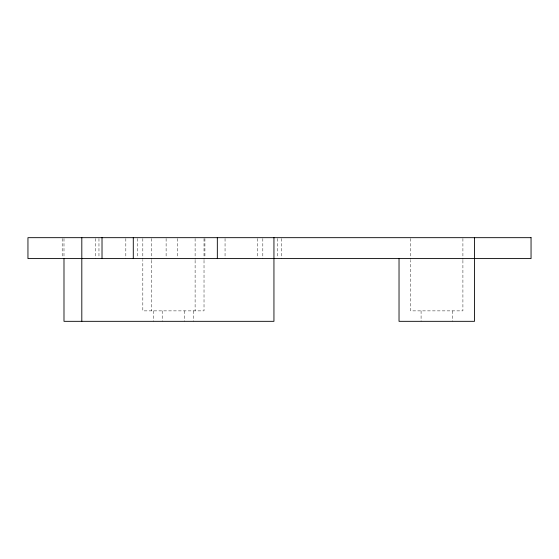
<?xml version="1.0" encoding="UTF-8"?>
<svg xmlns="http://www.w3.org/2000/svg" width="559" height="559" viewBox="0 0 559 559"><rect width="100%" height="100%" fill="white"/><g stroke="black" fill="none" stroke-linecap="round" stroke-linejoin="round"><path stroke-width="0.42" stroke-dasharray="2.79 2.1" d="M462.908 238.539L462.908 259.46M462.908 260.326L462.908 310.874L410.627 310.874L410.627 260.326M452.455 310.874L452.455 321.327M421.081 310.874L421.081 321.327M410.627 238.539L410.627 259.46M281.645 238.539L281.645 258.586M277.585 238.539L277.585 257.713M262.821 238.539L262.821 258.586M257.44 238.539L257.44 257.713M225.053 238.539L225.053 258.586M204.915 238.539L204.915 257.713M204.021 238.539L204.021 259.46M204.021 260.326L204.021 310.874L142.825 310.874L142.825 260.326M195.112 238.539L195.112 259.46M195.112 260.326L195.112 310.874M193.561 310.874L193.561 321.327M184.652 310.874L184.652 321.327M177.259 238.539L177.259 257.713M166.114 238.539L166.114 257.713M162.194 310.874L162.194 321.327M153.285 310.874L153.285 321.327M151.734 238.539L151.734 259.46M151.734 260.326L151.734 310.874M142.825 238.539L142.825 259.46M137.556 238.539L137.556 257.713M125.831 238.539L125.831 258.586M98.964 238.539L98.964 257.713M95.505 238.539L95.505 258.586M63.992 238.539L63.992 258.586M62.196 238.539L62.196 257.713"/><path stroke-width="0.84" d="M474.507 237.673L474.507 321.327L399.028 321.327L399.028 258.586M273.945 237.673L273.945 321.327L63.992 321.327L63.992 258.586M217.332 237.673L217.332 258.586M133.287 237.673L133.287 258.586M102.017 237.673L102.017 258.586M81.81 237.673L81.81 321.327M531.05 237.673L27.95 237.673L27.95 258.586L531.05 258.586L531.05 237.673"/></g></svg>
